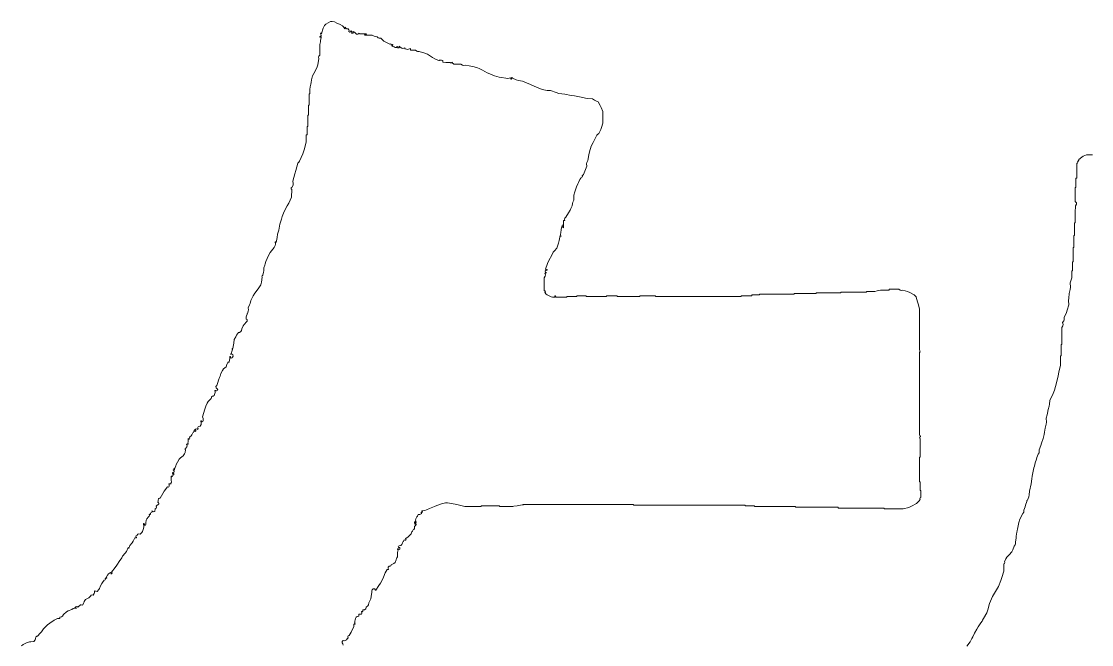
# Model space of a CAD drawing. Extents: x -2876908 to 633791, y -1383861 to 872234.
# Drawn here: x -157131 to -156135, y -1336921 to -1336342 of the extents above; entities that cross this region are included whole.
import ezdxf
from ezdxf.enums import TextEntityAlignment as Align

# ---------------------------------------------------------------- set-up
doc = ezdxf.new("R2010")
doc.units = 0
doc.header["$LTSCALE"] = 5
doc.header["$MEASUREMENT"] = 0
doc.layers.get('0').update_dxf_attribs({"linetype": 'CONTINUOUS', "lineweight": 25})
doc.layers.add('HFZT', color=5, linetype='CONTINUOUS', lineweight=15)
doc.styles.add('TSSD_NORM', font='tssdeng.shx', dxfattribs={"width": 0.7, "bigfont": 'hztxt.shx'})

# ---------------------------------------------------------------- blocks, each defined once
blk = doc.blocks.new('z')
for points in [[(300175.38, 24310.1), (300172.69, 24310.1), (300171.2, 24309.42), (300170.48, 24308.99), (300169.17, 24308.02), (300169.22, 24307.61), (300168.94, 24307.26), (300168.53, 24307.22), (300168.75, 24306.88), (300168.59, 24306.39), (300168.21, 24306.26), (300168.21, 24303.57), (300168.21, 24302.22), (300168.21, 24299.53), (300168.08, 24299.53), (300168.02, 24299.53), (300167.89, 24299.53), (300167.89, 24297.87), (300167.89, 24297.04), (300167.89, 24295.37), (300167.76, 24295.37), (300167.7, 24295.37), (300167.57, 24295.37), (300167.57, 24292.81), (300167.57, 24291.53), (300167.57, 24288.97), (300168.07, 24288.39), (300168.13, 24287.71), (300167.73, 24287.05), (300167.48, 24283.99), (300167.45, 24282.44), (300167.57, 24279.37), (300167.44, 24279.37), (300167.38, 24279.37), (300167.25, 24279.37), (300167.25, 24277.07), (300167.25, 24275.91), (300167.25, 24273.61), (300167.12, 24273.61), (300167.06, 24273.61), (300166.93, 24273.61), (300166.93, 24271.43), (300166.93, 24270.34), (300166.93, 24268.17), (300166.8, 24268.17), (300166.74, 24268.17), (300166.61, 24268.17), (300166.61, 24265.61), (300166.61, 24264.33), (300166.61, 24261.77), (300166.48, 24261.77), (300166.42, 24261.77), (300166.29, 24261.77), (300166.29, 24260.1), (300166.29, 24259.27), (300166.29, 24257.6), (300166.16, 24257.6), (300166.1, 24257.6), (300165.97, 24257.6), (300165.97, 24256.32), (300165.97, 24255.68), (300165.97, 24254.4), (300165.71, 24253.51), (300165.59, 24253.06), (300165.33, 24252.16), (300165.35, 24250.23), (300165.25, 24249.25), (300164.85, 24247.36), (300164.6, 24245.33), (300164.57, 24244.29), (300164.69, 24242.24), (300163.96, 24239.9), (300163.54, 24238.75), (300162.61, 24236.48), (300162.51, 24235.53), (300162.33, 24235.03), (300161.81, 24234.24), (300162.07, 24233.37), (300161.99, 24232.76), (300161.49, 24232), (300161.49, 24228.93), (300161.49, 24227.39), (300161.49, 24224.32), (300161.36, 24224.32), (300161.3, 24224.32), (300161.17, 24224.32), (300161.17, 24222.27), (300161.17, 24221.24), (300161.17, 24219.2), (300161.04, 24219.2), (300160.98, 24219.2), (300160.85, 24219.2), (300160.85, 24217.53), (300160.85, 24216.7), (300160.85, 24215.04), (300160.18, 24211.83), (300159.82, 24210.23), (300159.09, 24207.03), (300158.17, 24203.73), (300157.55, 24202.11), (300156.05, 24199.03), (300155.91, 24197.34), (300155.74, 24196.49), (300155.25, 24194.87), (300155.05, 24193.31), (300154.88, 24192.54), (300154.45, 24191.03), (300154.55, 24189.23), (300154.45, 24188.29), (300153.97, 24186.55), (300153.67, 24184.61), (300153.48, 24183.65), (300153.01, 24181.75), (300152.29, 24179.7), (300151.94, 24178.68), (300151.25, 24176.63), (300151.3, 24175.84), (300151.19, 24175.38), (300150.77, 24174.71), (300150.25, 24173.17), (300150, 24172.4), (300149.49, 24170.87), (300149.1, 24169.33), (300148.91, 24168.56), (300148.53, 24167.02), (300148.13, 24164.72), (300147.93, 24163.57), (300147.57, 24161.26), (300147.31, 24159.98), (300147.18, 24159.34), (300146.93, 24158.06), (300146.75, 24156.36), (300146.55, 24155.51), (300145.97, 24153.9), (300145.74, 24153.73), (300145.65, 24153.55), (300145.65, 24153.26), (300145.13, 24151.73), (300144.88, 24150.96), (300144.37, 24149.42), (300144.36, 24148.81), (300144.24, 24148.47), (300143.89, 24147.98), (300142.5, 24145.28), (300142, 24143.77), (300141.48, 24140.78), (300141.36, 24140.27), (300141.29, 24140.01), (300141.16, 24139.5), (300140.91, 24137.71), (300140.78, 24136.81), (300140.52, 24135.02), (300140.49, 24134.21), (300140.34, 24133.76), (300139.88, 24133.1), (300139.31, 24131.42), (300138.82, 24130.59), (300137.64, 24129.26), (300136.65, 24128.1), (300136.21, 24127.44), (300135.56, 24126.06), (300135.78, 24125.72), (300135.62, 24125.23), (300135.24, 24125.1), (300135.24, 24123.82), (300135.24, 24123.17), (300135.24, 24121.89), (300134.41, 24119.04), (300133.93, 24117.62), (300132.84, 24114.85), (300131.01, 24111.91), (300130.2, 24110.36), (300128.84, 24107.17), (300128.09, 24104.37), (300127.53, 24102.99), (300126.12, 24100.45), (300125.7, 24099.63), (300125.44, 24099.23), (300124.84, 24098.53), (300123.7, 24096.6), (300123.13, 24095.64), (300121.96, 24093.73), (300121.19, 24092.19), (300120.81, 24091.42), (300120.04, 24089.89), (300118.62, 24087.88)], [(299836.56, 24088.42), (299836.46, 24088.93), (299836.14, 24089.49), (299836.2, 24090.04), (299836.62, 24090.53), (299837.19, 24090.38), (299837.6, 24090.48), (299838.06, 24090.85), (299838.38, 24091.17), (299838.54, 24091.33), (299838.86, 24091.65), (299838.75, 24092.12), (299838.92, 24092.52), (299839.34, 24092.77), (299840.18, 24094.3), (299840.59, 24095.07), (299841.42, 24096.61), (299841.42, 24097.12), (299841.42, 24097.38), (299841.42, 24097.89), (299841.66, 24097.79), (299841.89, 24097.85), (299842.06, 24098.05), (299841.86, 24098.1), (299841.77, 24098.37), (299841.9, 24098.53), (299841.93, 24099.31), (299842, 24099.7), (299842.22, 24100.45), (299842.57, 24101.05), (299842.97, 24101.32), (299843.66, 24101.41), (299843.66, 24101.79), (299843.66, 24101.99), (299843.66, 24102.37), (299844.17, 24102.37), (299844.43, 24102.37), (299844.94, 24102.37), (299845.02, 24102.75), (299845.05, 24102.94), (299845.1, 24103.33), (299844.97, 24103.4), (299844.92, 24103.51), (299844.94, 24103.65), (299845.19, 24103.65), (299845.32, 24103.65), (299845.58, 24103.65), (299845.58, 24103.91), (299845.58, 24104.03), (299845.58, 24104.29), (299846.34, 24104.38), (299846.84, 24104.82), (299847.02, 24105.57), (299847.74, 24106.14), (299848.05, 24106.6), (299848.3, 24107.49), (299849.06, 24109.33), (299849.33, 24110.32), (299849.58, 24112.29), (299849.66, 24112.98), (299849.8, 24113.34), (299850.22, 24113.89), (299850.54, 24113.89), (299850.7, 24113.89), (299851.02, 24113.89), (299850.87, 24113.65), (299851.06, 24113.28), (299851.34, 24113.25), (299852.75, 24115.38), (299853.43, 24116.47), (299854.7, 24118.69), (299855.32, 24120.27), (299855.67, 24121.04), (299856.46, 24122.53), (299856.72, 24122.53), (299856.85, 24122.53), (299857.1, 24122.53), (299856.95, 24123.17), (299857.04, 24123.61), (299857.42, 24124.14), (299857.84, 24124.06), (299858.19, 24124.23), (299858.38, 24124.62), (299859.53, 24125.25), (299860.07, 24125.82), (299860.62, 24127.02), (299860.71, 24127.58), (299860.86, 24127.89), (299861.26, 24128.3), (299861.21, 24129.58), (299861.24, 24130.23), (299861.42, 24131.5), (299861.22, 24131.65), (299861.22, 24131.98), (299861.42, 24132.14), (299861.57, 24131.82), (299861.9, 24131.69), (299862.22, 24131.82), (299862.22, 24132.07), (299862.22, 24132.2), (299862.22, 24132.46), (299861.97, 24132.46), (299861.84, 24132.46), (299861.58, 24132.46), (299861.46, 24132.78), (299861.59, 24133.11), (299861.9, 24133.26), (299862.73, 24133.49), (299863.18, 24133.9), (299863.5, 24134.7), (299863.78, 24135.2), (299863.91, 24135.46), (299864.14, 24135.98), (299864.52, 24135.86), (299864.79, 24135.91), (299865.1, 24136.14), (299864.91, 24136.19), (299864.82, 24136.46), (299864.94, 24136.62), (299865.96, 24137.38), (299866.45, 24137.8), (299867.34, 24138.7), (299867.74, 24139.56), (299867.97, 24139.97), (299868.46, 24140.78), (299868.66, 24140.78), (299868.75, 24140.78), (299868.94, 24140.78), (299868.8, 24141.56), (299868.93, 24142.08), (299869.42, 24142.7), (299869.55, 24142.77), (299869.6, 24142.88), (299869.58, 24143.02), (299869.34, 24142.87), (299868.97, 24143.05), (299868.94, 24143.34), (299869.19, 24143.19), (299869.55, 24143.38), (299869.58, 24143.66), (299869.33, 24143.66), (299869.2, 24143.66), (299868.94, 24143.66), (299868.84, 24143.9), (299868.9, 24144.13), (299869.1, 24144.3), (299869.22, 24144.1), (299869.36, 24144.01), (299869.58, 24143.98), (299869.4, 24144.93), (299869.48, 24145.51), (299869.9, 24146.38), (299870.24, 24146.77), (299870.37, 24147.01), (299870.54, 24147.5), (299871.21, 24147.41), (299871.64, 24147.54), (299872.14, 24147.98), (299871.95, 24148.1), (299871.86, 24148.23), (299871.82, 24148.46), (299872.07, 24148.36), (299872.3, 24148.42), (299872.47, 24148.62), (299872.27, 24148.74), (299872.18, 24148.87), (299872.14, 24149.1), (299873.61, 24149.27), (299874.37, 24149.51), (299875.67, 24150.22), (299877.84, 24151.07), (299878.93, 24151.48), (299881.11, 24152.3), (299882.86, 24152.66), (299883.81, 24152.69), (299885.59, 24152.46), (299888.05, 24152.03), (299889.27, 24151.74), (299891.67, 24151.02), (299894.61, 24151.02), (299896.09, 24151.02), (299899.03, 24151.02), (299899.03, 24151.15), (299899.03, 24151.21), (299899.03, 24151.34), (299902.36, 24151.34), (299904.02, 24151.34), (299907.35, 24151.34), (299907.35, 24151.21), (299907.35, 24151.15), (299907.35, 24151.02), (299909.53, 24151.02), (299910.62, 24151.02), (299912.79, 24151.02), (299913.18, 24151.09), (299913.37, 24151.12), (299913.75, 24151.18), (299915.29, 24151.44), (299916.06, 24151.57), (299917.6, 24151.82), (299917.98, 24151.89), (299918.17, 24151.92), (299918.56, 24151.98), (299938.27, 24151.98), (299948.13, 24151.98), (299967.85, 24151.98), (299967.85, 24151.85), (299967.85, 24151.79), (299967.85, 24151.66), (299988.07, 24151.66), (299998.19, 24151.66), (300018.42, 24151.66), (300018.42, 24151.53), (300018.42, 24151.47), (300018.42, 24151.34), (300020.08, 24151.34), (300020.91, 24151.34), (300022.58, 24151.34), (300022.58, 24151.21), (300022.58, 24151.15), (300022.58, 24151.02), (300030, 24151.02), (300033.72, 24151.02), (300041.14, 24151.02), (300041.14, 24150.89), (300041.14, 24150.83), (300041.14, 24150.7), (300048.82, 24150.7), (300052.67, 24150.7), (300060.35, 24150.7), (300060.35, 24150.57), (300060.35, 24150.51), (300060.35, 24150.38), (300068.67, 24150.38), (300072.83, 24150.38), (300081.15, 24150.38), (300081.15, 24150.25), (300081.15, 24150.19), (300081.15, 24150.06), (300084.61, 24150.06), (300086.34, 24150.06), (300089.79, 24150.06), (300092.33, 24150.69), (300093.59, 24151.19), (300095.87, 24152.46), (300096.52, 24153.16), (300096.84, 24153.52), (300097.48, 24154.22), (300097.25, 24154.56), (300097.41, 24155.04), (300097.8, 24155.18), (300097.8, 24156.46), (300097.8, 24157.1), (300097.8, 24158.38), (300097.67, 24158.38), (300097.6, 24158.38), (300097.48, 24158.38), (300097.48, 24159.92), (300097.48, 24160.69), (300097.48, 24162.22), (300097.35, 24162.22), (300097.28, 24162.22), (300097.15, 24162.22), (300097.15, 24166.7), (300097.15, 24168.95), (300097.15, 24173.43), (300097.28, 24173.43), (300097.35, 24173.43), (300097.48, 24173.43), (300097.48, 24176.75), (300097.48, 24178.42), (300097.48, 24181.75), (300097.23, 24181.84), (300097.14, 24182.19), (300097.31, 24182.39), (300097.58, 24182.67), (300097.5, 24183.16), (300097.15, 24183.35), (300097.15, 24198.33), (300097.15, 24205.82), (300097.15, 24220.8), (300097.3, 24220.81), (300097.39, 24220.99), (300097.31, 24221.12), (300097.16, 24222.39), (300097.13, 24223.04), (300097.15, 24224.32), (300097.15, 24230.72), (300097.15, 24233.92), (300097.15, 24240.32), (300096.66, 24242.24), (300096.4, 24243.21), (300095.87, 24245.12), (300095.59, 24245.85), (300095.34, 24246.21), (300094.75, 24246.72), (300092.83, 24247.85), (300091.77, 24248.31), (300089.63, 24248.96), (300088.95, 24248.75), (300088.44, 24248.85), (300087.87, 24249.28), (300086.08, 24249.28), (300085.18, 24249.28), (300083.39, 24249.28), (300083.39, 24249.16), (300083.39, 24249.09), (300083.39, 24248.96), (300081.86, 24248.96), (300081.09, 24248.96), (300079.55, 24248.96), (300078.53, 24248.71), (300078.01, 24248.58), (300076.99, 24248.32), (300075.45, 24248.32), (300074.69, 24248.32), (300073.15, 24248.32), (300073.15, 24248.19), (300073.15, 24248.13), (300073.15, 24248), (300068.54, 24248), (300066.24, 24248), (300061.63, 24248), (300061.63, 24247.87), (300061.63, 24247.81), (300061.63, 24247.68), (300057.15, 24247.68), (300054.91, 24247.68), (300050.42, 24247.68), (300050.42, 24247.55), (300050.42, 24247.49), (300050.42, 24247.36), (300046.46, 24247.36), (300044.47, 24247.36), (300040.5, 24247.36), (300040.5, 24247.23), (300040.5, 24247.17), (300040.5, 24247.04), (300034.23, 24247.04), (300031.09, 24247.04), (300024.82, 24247.04), (300024.82, 24246.91), (300024.82, 24246.85), (300024.82, 24246.72), (300023.41, 24246.72), (300022.71, 24246.72), (300021.3, 24246.72), (300021.3, 24246.59), (300021.3, 24246.53), (300021.3, 24246.4), (300019.38, 24246.4), (300018.42, 24246.4), (300016.5, 24246.4), (300016.5, 24246.27), (300016.5, 24246.21), (300016.5, 24246.08), (300001.01, 24246.08), (299993.26, 24246.08), (299977.77, 24246.08), (299977.77, 24246.21), (299977.77, 24246.27), (299977.77, 24246.4), (299974.95, 24246.4), (299973.54, 24246.4), (299970.73, 24246.4), (299970.73, 24246.27), (299970.73, 24246.21), (299970.73, 24246.08), (299966.63, 24246.08), (299964.58, 24246.08), (299960.48, 24246.08), (299960.48, 24246.21), (299960.48, 24246.27), (299960.48, 24246.4), (299958.56, 24246.4), (299957.6, 24246.4), (299955.68, 24246.4), (299955.68, 24246.27), (299955.68, 24246.21), (299955.68, 24246.08), (299951.97, 24246.08), (299950.11, 24246.08), (299946.4, 24246.08), (299946.4, 24246.21), (299946.4, 24246.27), (299946.4, 24246.4), (299944.74, 24246.4), (299943.9, 24246.4), (299942.24, 24246.4), (299942.24, 24246.27), (299942.24, 24246.21), (299942.24, 24246.08), (299940.45, 24246.08), (299939.55, 24246.08), (299937.76, 24246.08), (299937.76, 24245.95), (299937.76, 24245.89), (299937.76, 24245.76), (299935.71, 24245.76), (299934.69, 24245.76), (299932.64, 24245.76), (299932.78, 24246.01), (299932.6, 24246.37), (299932.32, 24246.4), (299932.32, 24246.15), (299932.32, 24246.02), (299932.32, 24245.76), (299931.26, 24245.74), (299930.68, 24245.88), (299929.76, 24246.4), (299928.87, 24246.78), (299928.45, 24247.1), (299927.84, 24247.84), (299928.02, 24248.13), (299927.85, 24248.56), (299927.52, 24248.64), (299927.52, 24250.95), (299927.52, 24252.1), (299927.52, 24254.4), (299928.01, 24255.16), (299928.1, 24255.78), (299927.84, 24256.64), (299928.08, 24256.54), (299928.31, 24256.6), (299928.48, 24256.8), (299928.11, 24257.1), (299928, 24257.48), (299928.16, 24257.92), (299928.4, 24257.78), (299928.77, 24257.96), (299928.8, 24258.24), (299928.55, 24258.14), (299928.33, 24258.2), (299928.16, 24258.41), (299929.06, 24260.97), (299929.61, 24262.24), (299930.88, 24264.65), (299931.61, 24266.07), (299932.12, 24266.74), (299933.28, 24267.85), (299933.95, 24270.12), (299934.24, 24271.28), (299934.72, 24273.61), (299934.84, 24273.41), (299934.97, 24273.32), (299935.2, 24273.29), (299934.87, 24273.84), (299934.83, 24274.28), (299935.04, 24274.89), (299935.14, 24276.33), (299935.31, 24277.07), (299935.84, 24278.41), (299935.64, 24277.92), (299935.75, 24277.47), (299936.16, 24277.13), (299936.16, 24278.41), (299936.16, 24279.05), (299936.16, 24280.33), (299936.42, 24280.33), (299936.54, 24280.33), (299936.8, 24280.33), (299936.71, 24280.99), (299936.84, 24281.43), (299937.28, 24281.93), (299937.79, 24282.7), (299938.05, 24283.08), (299938.56, 24283.85), (299939.2, 24285.13), (299939.52, 24285.77), (299940.16, 24287.05), (299940.36, 24288.11), (299940.52, 24288.63), (299940.96, 24289.61), (299940.87, 24291.09), (299940.94, 24291.86), (299941.28, 24293.29), (299941.6, 24294.25), (299941.76, 24294.73), (299942.08, 24295.69), (299942.72, 24296.97), (299943.04, 24297.61), (299943.68, 24298.89), (299944.01, 24299.49), (299944.26, 24299.77), (299944.8, 24300.17), (299944.73, 24300.6), (299944.9, 24300.94), (299945.28, 24301.13), (299945.85, 24302.67), (299946.14, 24303.44), (299946.72, 24304.98), (299946.63, 24306.01), (299946.74, 24306.6), (299947.2, 24307.54), (299947.68, 24310.13), (299948.01, 24311.42), (299948.8, 24313.94), (299949.7, 24315.73), (299950.15, 24316.63), (299951.04, 24318.42), (299951.37, 24319.01), (299951.62, 24319.29), (299952.16, 24319.7), (299953.06, 24321.49), (299953.45, 24322.43), (299954.08, 24324.34), (299954.08, 24326.45), (299954.08, 24327.51), (299954.08, 24329.62), (299953.29, 24331.46), (299952.84, 24332.36), (299951.84, 24334.1), (299950.77, 24334.5), (299950.25, 24334.76), (299949.28, 24335.38), (299947.22, 24335.61), (299946.19, 24335.77), (299944.16, 24336.18), (299941.22, 24336.7), (299939.74, 24336.96), (299936.8, 24337.46), (299934.18, 24337.89), (299932.87, 24338.25), (299930.4, 24339.22), (299928.85, 24339.16), (299928.04, 24339.26), (299926.56, 24339.7), (299923.04, 24341.2), (299921.28, 24341.93), (299917.75, 24343.38), (299915.84, 24343.74), (299914.89, 24344.03), (299913.11, 24344.82), (299913.04, 24344.95), (299912.94, 24345), (299912.79, 24344.98), (299912.94, 24344.74), (299912.76, 24344.37), (299912.47, 24344.34), (299912.47, 24344.6), (299912.47, 24344.73), (299912.47, 24344.98), (299911.63, 24344.68), (299911.11, 24344.65), (299910.23, 24344.82), (299908.16, 24345.06), (299907.13, 24345.25), (299905.11, 24345.78), (299902.88, 24346.68), (299901.78, 24347.19), (299899.67, 24348.35), (299898.17, 24349.07), (299897.4, 24349.4), (299895.83, 24349.95), (299894.29, 24350.2), (299893.53, 24350.33), (299891.99, 24350.59), (299891.08, 24350.5), (299890.55, 24350.62), (299889.75, 24351.07), (299888.47, 24351.07), (299887.83, 24351.07), (299886.55, 24351.07), (299886.52, 24351.35), (299886.15, 24351.53), (299885.91, 24351.39), (299886.01, 24351.63), (299885.95, 24351.86), (299885.75, 24352.03), (299885.6, 24351.73), (299885.19, 24351.65), (299884.95, 24351.87), (299883.67, 24351.82), (299883.02, 24351.85), (299881.75, 24352.03), (299881.75, 24352.28), (299881.75, 24352.41), (299881.75, 24352.67), (299881.13, 24352.85), (299880.79, 24352.89), (299880.15, 24352.83), (299880.02, 24352.76), (299879.95, 24352.73), (299879.83, 24352.67), (299878.67, 24353.24), (299878.1, 24353.53), (299876.95, 24354.11), (299874.77, 24355.54), (299873.53, 24356.1), (299871.02, 24356.83), (299870.28, 24356.87), (299869.87, 24357.02), (299869.26, 24357.47), (299868.37, 24357.47), (299867.92, 24357.47), (299867.02, 24357.47), (299867.02, 24357.72), (299867.02, 24357.85), (299867.02, 24358.11), (299866.18, 24357.81), (299865.66, 24357.77), (299864.78, 24357.95), (299864.58, 24358.06), (299864.49, 24358.2), (299864.46, 24358.43), (299863.65, 24358.2), (299863.09, 24358.29), (299862.38, 24358.75), (299862.19, 24358.94), (299862.09, 24359.04), (299861.9, 24359.23), (299861.9, 24358.91), (299861.9, 24358.75), (299861.9, 24358.43), (299861.65, 24358.43), (299861.52, 24358.43), (299861.26, 24358.43), (299861.36, 24358.67), (299861.31, 24358.9), (299861.1, 24359.07), (299860.73, 24358.62), (299860.12, 24358.55), (299859.66, 24358.91), (299859.28, 24359.04), (299859.09, 24359.1), (299858.7, 24359.23), (299858.99, 24359.37), (299859.08, 24359.78), (299858.86, 24360.03), (299858.81, 24359.83), (299858.54, 24359.74), (299858.38, 24359.87), (299858.32, 24360.15), (299858, 24360.31), (299857.74, 24360.19), (299855.91, 24360.96), (299855.02, 24361.54), (299853.58, 24362.91), (299852.92, 24362.82), (299852.48, 24362.95), (299851.98, 24363.39), (299851.05, 24363.58), (299850.58, 24363.75), (299849.74, 24364.19), (299848.33, 24364.19), (299847.63, 24364.19), (299846.22, 24364.19), (299846.6, 24364.44), (299846.8, 24364.57), (299847.18, 24364.83), (299845.9, 24364.83), (299845.26, 24364.83), (299843.98, 24364.83), (299843.96, 24364.97), (299843.78, 24365.06), (299843.66, 24364.99), (299843.2, 24364.63), (299842.59, 24364.7), (299842.22, 24365.15), (299841.82, 24365.48), (299841.59, 24365.62), (299841.1, 24365.79), (299841.1, 24365.53), (299841.1, 24365.4), (299841.1, 24365.15), (299840.84, 24365.15), (299840.71, 24365.15), (299840.46, 24365.15), (299840.57, 24365.52), (299840.53, 24365.79), (299840.3, 24366.11), (299840.01, 24365.75), (299839.62, 24365.63), (299839.18, 24365.79), (299839.28, 24366.31), (299839.19, 24366.66), (299838.86, 24367.07), (299838.26, 24367.12), (299837.89, 24367.35), (299837.58, 24367.87), (299837.71, 24367.57), (299837.66, 24367.29), (299837.42, 24367.07), (299836.75, 24367.98), (299836.3, 24368.4), (299835.34, 24368.99), (299834.27, 24369.41), (299833.75, 24369.67), (299832.78, 24370.27), (299831.62, 24370.44), (299830.94, 24370.32), (299829.9, 24369.79), (299828.74, 24369.17), (299828.2, 24368.59), (299827.66, 24367.39), (299827.26, 24366.39), (299827.09, 24365.87), (299826.85, 24364.83), (299826.74, 24365.03), (299826.6, 24365.12), (299826.37, 24365.15), (299826.58, 24364.53), (299826.64, 24364.2), (299826.69, 24363.55), (299826.45, 24363.69), (299826.09, 24363.51), (299826.05, 24363.23), (299826.3, 24363.33), (299826.53, 24363.27), (299826.69, 24363.07), (299826.45, 24361.85), (299826.32, 24361.24), (299826.05, 24360.03), (299826.05, 24358.11), (299826.05, 24357.15), (299826.05, 24355.23), (299825.61, 24354.73), (299825.47, 24354.29), (299825.57, 24353.63), (299825.18, 24350.82), (299824.7, 24349.39), (299823.33, 24346.9), (299822.77, 24345.83), (299822.56, 24345.22), (299822.37, 24344.02), (299822.12, 24342.74), (299821.99, 24342.1), (299821.73, 24340.82), (299821.67, 24340.5), (299821.64, 24340.34), (299821.57, 24340.02), (299821.57, 24339.06), (299821.57, 24338.58), (299821.57, 24337.62), (299821.45, 24337.62), (299821.38, 24337.62), (299821.25, 24337.62), (299821.25, 24335.57), (299821.25, 24334.55), (299821.25, 24332.5), (299821.13, 24332.5), (299821.06, 24332.5), (299820.93, 24332.5), (299820.93, 24330.71), (299820.93, 24329.81), (299820.93, 24328.02), (299820.81, 24328.02), (299820.74, 24328.02), (299820.61, 24328.02), (299820.61, 24325.97), (299820.61, 24324.95), (299820.61, 24322.9), (299820.49, 24322.9), (299820.42, 24322.9), (299820.29, 24322.9), (299820.29, 24321.36), (299820.29, 24320.59), (299820.29, 24319.06), (299820.17, 24319.06), (299820.1, 24319.06), (299819.97, 24319.06), (299819.97, 24317.78), (299819.97, 24317.14), (299819.97, 24315.86), (299819.07, 24312.31), (299818.45, 24310.55), (299816.93, 24307.22), (299816.66, 24306.8), (299816.5, 24306.6), (299816.13, 24306.26), (299815.23, 24303.06), (299814.78, 24301.46), (299813.89, 24298.25), (299814.1, 24297.18), (299814.02, 24296.53), (299813.57, 24295.53), (299813.17, 24295.32), (299813.09, 24294.73), (299813.41, 24294.41), (299813.36, 24293), (299813.32, 24292.3), (299813.25, 24290.89), (299812.03, 24288.27), (299811.35, 24286.99), (299809.89, 24284.49), (299809.12, 24282.19), (299808.74, 24281.03), (299807.97, 24278.73), (299807.72, 24276.91), (299807.53, 24276.01), (299807.01, 24274.25), (299806.82, 24272.7), (299806.69, 24271.93), (299806.37, 24270.41), (299806.25, 24270.61), (299806.12, 24270.7), (299805.89, 24270.73), (299805.97, 24269.69), (299805.86, 24269.11), (299805.41, 24268.17), (299803.62, 24265.89), (299802.85, 24264.6), (299801.73, 24261.93), (299801.35, 24260.77), (299801.15, 24260.2), (299800.77, 24259.04), (299800.78, 24257.69), (299800.68, 24256.98), (299800.29, 24255.68), (299800.01, 24255.39), (299799.92, 24255.13), (299799.97, 24254.72), (299799.76, 24252.51), (299799.37, 24251.34), (299798.21, 24249.44), (299796.65, 24247.48), (299795.97, 24246.4), (299794.85, 24244.16), (299794.54, 24242.84), (299794.31, 24242.19), (299793.73, 24240.96), (299793.79, 24239.93), (299793.72, 24239.38), (299793.41, 24238.4), (299793.27, 24238.38), (299793.17, 24238.2), (299793.25, 24238.08), (299792.91, 24237.23), (299792.81, 24236.76), (299792.77, 24235.84), (299793.21, 24235.58), (299793.3, 24234.92), (299792.93, 24234.56), (299791.92, 24233.42), (299791.48, 24232.75), (299790.85, 24231.36), (299790.71, 24230.59), (299790.41, 24230.15), (299789.73, 24229.76), (299789.53, 24229.76), (299789.44, 24229.76), (299789.25, 24229.76), (299788.48, 24228.48), (299788.1, 24227.84), (299787.33, 24226.56), (299787.21, 24224.94), (299787.08, 24224.13), (299786.69, 24222.56), (299786.49, 24222.51), (299786.4, 24222.23), (299786.53, 24222.08), (299786.36, 24221.14), (299786.19, 24220.67), (299785.73, 24219.84), (299785.9, 24220.03), (299786.12, 24220.09), (299786.37, 24220), (299786.81, 24219.63), (299786.88, 24219.01), (299786.53, 24218.56), (299786.38, 24218.24), (299786.05, 24218.11), (299785.73, 24218.24), (299785.87, 24218.48), (299785.69, 24218.85), (299785.41, 24218.88), (299785.37, 24217.84), (299785.31, 24217.32), (299785.09, 24216.32), (299784.83, 24216.32), (299784.7, 24216.32), (299784.45, 24216.32), (299784.52, 24215.89), (299784.35, 24215.55), (299783.97, 24215.36), (299783.93, 24214.9), (299783.9, 24214.68), (299783.81, 24214.24), (299782.6, 24213.26), (299782.07, 24212.59), (299781.4, 24211.19), (299781.03, 24209.95), (299780.8, 24209.34), (299780.28, 24208.15), (299779.97, 24207.19), (299779.81, 24206.71), (299779.48, 24205.75), (299779.13, 24205.29), (299779.2, 24204.69), (299779.64, 24204.31), (299779.84, 24204.26), (299779.93, 24203.99), (299779.8, 24203.83), (299779.66, 24203.49), (299779.38, 24203.32), (299779, 24203.35), (299778.93, 24203.48), (299778.83, 24203.53), (299778.68, 24203.51), (299778.72, 24202.61), (299778.65, 24202.13), (299778.36, 24201.27), (299777.85, 24201.02), (299777.6, 24200.89), (299777.08, 24200.63), (299777.16, 24200.21), (299776.99, 24199.87), (299776.6, 24199.67), (299775.64, 24198.48), (299775.22, 24197.83), (299774.52, 24196.47), (299773.93, 24194.56), (299773.64, 24193.6), (299773.08, 24191.67), (299773.3, 24190.92), (299773.37, 24190.53), (299773.4, 24189.75), (299773.26, 24189.46), (299772.85, 24189.38), (299772.6, 24189.59), (299772.53, 24189.71), (299772.42, 24189.77), (299772.28, 24189.75), (299772.46, 24188.8), (299772.39, 24188.22), (299771.96, 24187.35), (299771.42, 24187.26), (299771.1, 24187.04), (299770.84, 24186.55), (299771.05, 24186.38), (299771.1, 24186.15), (299771, 24185.91), (299770.4, 24186.16), (299769.86, 24186.05), (299769.4, 24185.59), (299769.63, 24185.73), (299769.91, 24185.66), (299770.04, 24185.43), (299769.98, 24185.15), (299769.66, 24184.99), (299769.4, 24185.11), (299769.33, 24185.23), (299769.22, 24185.29), (299769.08, 24185.27), (299769.16, 24184.85), (299768.98, 24184.5), (299768.6, 24184.31), (299768.16, 24183.46), (299767.85, 24183.05), (299767.16, 24182.39), (299767.28, 24182.02), (299767.23, 24181.74), (299767, 24181.43), (299766.89, 24181.63), (299766.75, 24181.72), (299766.52, 24181.75), (299766.55, 24180.85), (299766.52, 24180.39), (299766.36, 24179.51), (299766.49, 24179.44), (299766.54, 24179.33), (299766.52, 24179.19), (299766.27, 24179.19), (299766.14, 24179.19), (299765.88, 24179.19), (299766.08, 24178.5), (299765.99, 24178), (299765.56, 24177.43), (299765.27, 24177.28), (299765.19, 24176.87), (299765.4, 24176.63), (299765.18, 24175.47), (299764.93, 24174.89), (299764.28, 24173.91), (299763.05, 24173.06), (299762.49, 24172.46), (299761.72, 24171.19), (299761.17, 24170.08), (299760.94, 24169.49), (299760.6, 24168.3), (299760.43, 24168.42), (299760.19, 24168.34), (299760.12, 24168.14), (299760.32, 24168.03), (299760.41, 24167.89), (299760.44, 24167.66), (299760.2, 24167.77), (299759.97, 24167.71), (299759.8, 24167.5), (299760.16, 24167.21), (299760.27, 24166.82), (299760.12, 24166.38), (299759.87, 24166.53), (299759.51, 24166.35), (299759.48, 24166.06), (299759.74, 24166.06), (299759.86, 24166.06), (299760.12, 24166.06), (299760.12, 24165.81), (299760.12, 24165.68), (299760.12, 24165.42), (299759.86, 24165.42), (299759.74, 24165.42), (299759.48, 24165.42), (299759.59, 24165.05), (299759.55, 24164.78), (299759.32, 24164.46), (299759.2, 24164.66), (299759.07, 24164.75), (299758.84, 24164.78), (299758.9, 24163.63), (299758.94, 24163.06), (299759, 24161.9), (299758.8, 24161.74), (299758.74, 24161.51), (299758.84, 24161.26), (299758.46, 24161.26), (299758.26, 24161.26), (299757.88, 24161.26), (299757.96, 24160.88), (299757.99, 24160.69), (299758.04, 24160.3), (299757.89, 24159.99), (299757.56, 24159.86), (299757.24, 24159.98), (299755.77, 24158.02), (299755.09, 24156.99), (299753.88, 24154.86), (299753.53, 24154.84), (299753.34, 24154.76), (299753.08, 24154.54), (299753.07, 24153.9), (299753.04, 24153.57), (299752.92, 24152.94), (299753.2, 24152.88), (299753.36, 24152.56), (299753.24, 24152.3), (299752.79, 24151.85), (299752.57, 24151.63), (299752.12, 24151.18), (299752.23, 24150.71), (299752.06, 24150.31), (299751.64, 24150.06), (299751.57, 24149.55), (299751.54, 24149.29), (299751.48, 24148.78), (299750.96, 24148.68), (299750.61, 24148.77), (299750.2, 24149.1), (299750.27, 24148.68), (299750.1, 24148.34), (299749.72, 24148.14), (299749.51, 24147.97), (299749.46, 24147.74), (299749.56, 24147.5), (299749.3, 24147.5), (299749.17, 24147.5), (299748.92, 24147.5), (299749.07, 24147.06), (299748.96, 24146.67), (299748.6, 24146.38), (299747.89, 24145.44), (299747.64, 24144.83), (299747.48, 24143.66), (299747.43, 24143.27), (299747.4, 24143.08), (299747.32, 24142.7), (299747.06, 24142.7), (299746.93, 24142.7), (299746.68, 24142.7), (299746.82, 24142.95), (299746.64, 24143.31), (299746.36, 24143.34), (299746.46, 24141.92), (299746.36, 24141.16), (299745.88, 24139.82), (299745.59, 24139.25), (299745.39, 24138.97), (299744.92, 24138.54), (299744.33, 24138.71), (299743.84, 24138.54), (299743.48, 24138.06), (299743.13, 24137.91), (299742.96, 24137.63), (299743, 24137.26), (299743.12, 24137.19), (299743.18, 24137.08), (299743.16, 24136.94), (299742.9, 24136.94), (299742.77, 24136.94), (299742.52, 24136.94), (299741.77, 24135.4), (299741.27, 24134.67), (299740.12, 24133.42), (299739.99, 24132.91), (299739.92, 24132.65), (299739.8, 24132.14), (299739.67, 24132.26), (299739.6, 24132.33), (299739.48, 24132.46), (299738.69, 24130.79), (299738.15, 24129.98), (299736.91, 24128.62), (299736.51, 24127.79), (299736.25, 24127.39), (299735.63, 24126.7), (299734.29, 24124.5), (299733.55, 24123.44), (299731.95, 24121.41), (299732.14, 24121.12), (299731.97, 24120.7), (299731.63, 24120.61), (299731.77, 24120.84), (299731.7, 24121.12), (299731.47, 24121.25), (299730.52, 24120.55), (299730.1, 24120.06), (299729.55, 24119.01), (299729.68, 24118.94), (299729.73, 24118.84), (299729.71, 24118.69), (299729.46, 24118.69), (299729.33, 24118.69), (299729.07, 24118.69), (299729.15, 24118.27), (299728.98, 24117.93), (299728.59, 24117.73), (299727.89, 24116.75), (299727.57, 24116.23), (299726.99, 24115.17), (299726.55, 24114.05), (299726.21, 24113.5), (299725.39, 24112.61), (299724.96, 24112.79), (299724.73, 24112.86), (299724.27, 24112.93), (299724.16, 24112.13), (299724.02, 24111.72), (299723.63, 24111.01), (299723.1, 24111.15), (299722.66, 24110.98), (299722.35, 24110.53), (299721.61, 24109.77), (299721.11, 24109.45), (299720.11, 24109.09), (299719.6, 24108.07), (299719.35, 24107.55), (299718.83, 24106.53), (299718.26, 24106.68), (299717.85, 24106.58), (299717.39, 24106.21), (299717.13, 24105.96), (299717.01, 24105.83), (299716.75, 24105.57), (299716.21, 24105.8), (299715.71, 24105.69), (299715.31, 24105.25), (299715.56, 24105.4), (299715.92, 24105.22), (299715.95, 24104.93), (299715.17, 24105.08), (299714.65, 24104.95), (299714.03, 24104.45), (299712.33, 24103.92), (299711.49, 24103.43), (299710.19, 24102.21), (299709.8, 24101.53), (299709.36, 24101.22), (299708.59, 24101.09), (299708.59, 24100.83), (299708.59, 24100.71), (299708.59, 24100.45), (299707.52, 24100.38), (299706.95, 24100.2), (299706.03, 24099.65), (299703.96, 24098.32), (299702.98, 24097.54), (299701.23, 24095.81), (299700.2, 24094.42), (299699.65, 24093.74), (299698.51, 24092.45), (299698.16, 24092.43), (299697.97, 24092.35), (299697.71, 24092.13), (299697.61, 24091.22), (299697.38, 24090.71), (299696.75, 24090.05), (299695.44, 24089.94), (299694.79, 24089.81), (299693.55, 24089.41), (299691.96, 24088.7), (299691.19, 24088.14)]]:
    blk.add_lwpolyline(points)
blk = doc.blocks.new('施工设计图框')
at = {"layer": 'HFZT', "color": 5, "xscale": 0.004115013172850013, "yscale": 0.004115013172850013, "zscale": 0.004115013172850013}
blk.add_blockref('z', (-1339.9837, -74.635), dxfattribs=at)
at = {"layer": 'HFZT', "color": 2, "style": 'TSSD_NORM', "width": 0.7}
for tag, height, p in [('比例尺', 2.5, (7.2478, 17.5)), ('日期', 2.5, (7.2478, 3.5)), ('图号', 2.5, (-20.4898, 3.5)), ('图名', 4, (-76.2419, 0.75))]:
    blk.add_attdef(tag, text='', height=height, dxfattribs=at).set_placement(p, align=Align.MIDDLE)

msp = doc.modelspace()

# ---------------------------------------------------------------- block references
at = {"xscale": 500, "yscale": 500, "zscale": 500}
msp.add_blockref('施工设计图框', (-103755.229, -1349166.468), dxfattribs=at)

doc.saveas('drawing.dxf')
